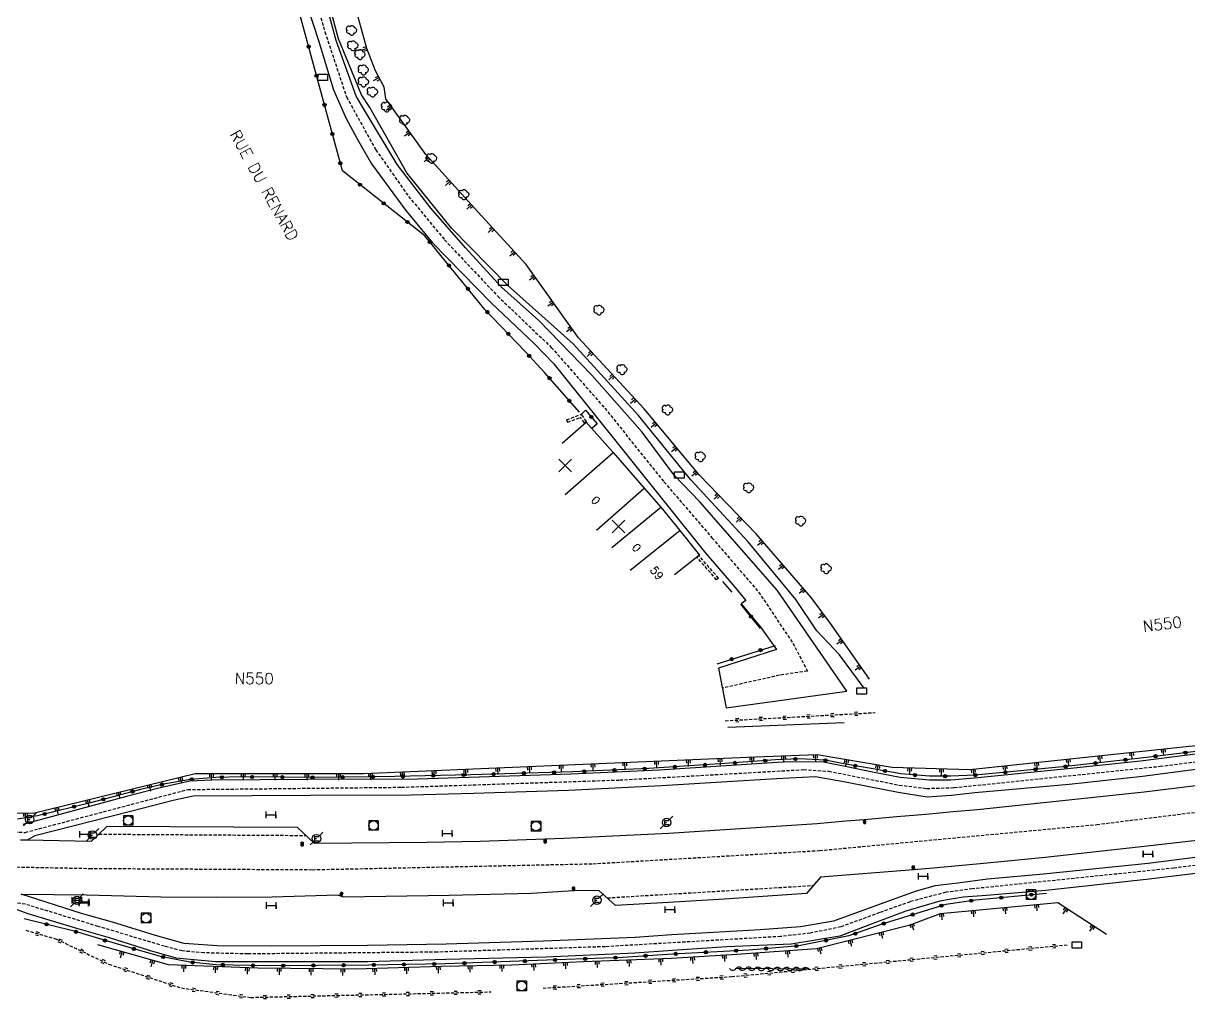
# Model space of a CAD drawing. Header units: millimetres. Extents: x 113000 to 114000, y 124000 to 125000.
# Drawn here: x 113631.8 to 113815, y 124001.9 to 124155.3 of the extents above; entities that cross this region are included whole.
import ezdxf
from ezdxf.enums import TextEntityAlignment as Align

# ---------------------------------------------------------------- set-up
doc = ezdxf.new("R2010")
doc.units = ezdxf.units.MM
doc.linetypes.add('DASHED', pattern=[0.75, 0.5, -0.25])
doc.layers.get('0').update_dxf_attribs({"linetype": 'CONTINUOUS'})
for name, color, linetype in [('W0001', 6, 'DASHED'), ('W0008', 7, 'CONTINUOUS'), ('W0100', 7, 'CONTINUOUS'), ('W0112', 1, 'DASHED'), ('W0211', 2, 'CONTINUOUS'), ('W0220', 5, 'DASHED'), ('W0300', 7, 'CONTINUOUS'), ('W0310', 3, 'CONTINUOUS'), ('W0322', 7, 'CONTINUOUS'), ('W0400', 7, 'CONTINUOUS'), ('W0420', 7, 'CONTINUOUS'), ('W0471', 7, 'CONTINUOUS'), ('W0989', 7, 'CONTINUOUS'), ('W0991', 7, 'CONTINUOUS'), ('W1102', 7, 'CONTINUOUS'), ('W1471', 7, 'CONTINUOUS'), ('W1474', 7, 'CONTINUOUS')]:
    doc.layers.add(name, color=color, linetype=linetype)
doc.styles.get("Standard").update_dxf_attribs({"font": 'romans.shx', "width": 0.85})

# ---------------------------------------------------------------- blocks, each defined once
blk = doc.blocks.new('t322o')
at = {"color": 0, "linetype": 'Continuous'}
for radius in [0.25, 0.15]:
    blk.add_circle((0, 0), radius, dxfattribs=at)
blk = doc.blocks.new('T1474')
at = {"color": 0, "linetype": 'Continuous', "flags": 128}
for points in [[(-0.75, -0.5), (-0.75, 0.5)], [(-0.75, 0), (0.75, 0)], [(0.75, 0), (0.75, -0.5), (0.75, 0.5)]]:
    blk.add_lwpolyline(points, dxfattribs=at)
blk = doc.blocks.new('T471')
for p, q in [((-0.333334, 0.333334), (-0.333334, -0.333334)), ((-0.333334, 0.333334), (0.333334, 0.333334)), ((-0.333334, 0), (0, 0)), ((0.500001, 0.500001), (1.000002, 1.000002)), ((-0.500001, -0.500001), (-1.000002, -1.000002)), ((-0.333334, -0.333334), (0.333334, -0.333334))]:
    blk.add_line(p, q)
blk.add_ellipse((0, 0), major_axis=(0.471405, 0.471405), ratio=1, start_param=5.4977871438, end_param=11.780972451)
blk = doc.blocks.new('T420')
for p, q in [((0.75, 0.75), (-0.75, 0.75)), ((-0.75, 0.75), (-0.75, -0.75)), ((0.75, 0.75), (0.75, -0.75)), ((0.75, -0.75), (-0.75, -0.75))]:
    blk.add_line(p, q)
blk.add_ellipse((0, 0), major_axis=(-0.53, 0.53), ratio=1, start_param=3.926991, end_param=10.210176)
blk = doc.blocks.new('T300')
for p, q in [((-0.8, 0.51), (-0.86, 0.34)), ((-0.86, 0.34), (-0.86, 0.17)), ((-0.86, 0.17), (-0.74, 0.06)), ((-0.69, 0.63), (-0.8, 0.51)), ((-0.8, -0.06), (-0.74, 0.06)), ((-0.74, 0.06), (-0.69, 0.11)), ((-0.57, 0.69), (-0.69, 0.63)), ((-0.46, 0.69), (-0.57, 0.69)), ((-0.29, 0.63), (-0.46, 0.69)), ((-0.29, 0.63), (-0.17, 0.74)), ((-0.23, 0.57), (-0.29, 0.63)), ((-0.17, 0.74), (-0.06, 0.8)), ((-0.06, 0.8), (0.06, 0.8)), ((0.06, 0.8), (0.23, 0.74)), ((0.23, 0.74), (0.34, 0.63)), ((0.34, 0.63), (0.4, 0.51)), ((0.46, 0.46), (0.34, 0.46)), ((0.4, 0.51), (0.4, 0.46)), ((0.57, 0.4), (0.46, 0.46)), ((0.57, 0.4), (0.69, 0.29)), ((0.69, 0.29), (0.74, 0.17)), ((0.74, 0.06), (0.69, -0.17)), ((0.74, 0.17), (0.74, 0.06)), ((-0.8, -0.17), (-0.8, -0.06)), ((-0.8, -0.23), (-0.8, -0.17)), ((-0.74, -0.34), (-0.8, -0.23)), ((-0.69, -0.4), (-0.74, -0.34)), ((-0.51, -0.46), (-0.69, -0.4)), ((-0.4, -0.46), (-0.51, -0.46)), ((-0.4, -0.46), (-0.34, -0.46)), ((-0.34, -0.46), (-0.34, -0.4)), ((-0.34, -0.51), (-0.34, -0.46)), ((-0.29, -0.63), (-0.34, -0.51)), ((-0.17, -0.74), (-0.29, -0.63)), ((-0.06, -0.8), (-0.17, -0.74)), ((0.06, -0.8), (-0.06, -0.8)), ((0.17, -0.74), (0.06, -0.8)), ((0.23, -0.69), (0.17, -0.74)), ((0.29, -0.46), (0.23, -0.46)), ((0.29, -0.63), (0.23, -0.69)), ((0.46, -0.4), (0.29, -0.46)), ((0.34, -0.51), (0.29, -0.63)), ((0.34, -0.51), (0.34, -0.46)), ((0.57, -0.34), (0.46, -0.4)), ((0.63, -0.29), (0.57, -0.34)), ((0.69, -0.17), (0.63, -0.29))]:
    blk.add_line(p, q)
blk = doc.blocks.new('t991o')
at = {"color": 0, "linetype": 'Continuous'}
for p, q in [((-1, 1), (1, -1)), ((-1, -1), (1, 1))]:
    blk.add_line(p, q, dxfattribs=at)
blk = doc.blocks.new('t220o')
at = {"color": 0, "linetype": 'Continuous'}
for p, q in [((-0.25, 0.25), (0.25, 0.25)), ((-0.25, -0.25), (0.25, -0.25))]:
    blk.add_line(p, q, dxfattribs=at)
blk = doc.blocks.new('T400')
for p, q in [((-0.15, 0.3), (0.15, 0.3)), ((-0.15, -0.25), (-0.15, 0.3)), ((-0.15, 0.15), (0.15, 0.15)), ((-0.15, 0), (0.15, 0)), ((0.15, 0.3), (0.15, -0.25)), ((-0.15, -0.15), (0.15, -0.15)), ((-0.15, -0.25), (-0.15, -0.3)), ((-0.15, -0.3), (0.15, -0.3)), ((0.15, -0.3), (0.15, -0.25))]:
    blk.add_line(p, q)
blk = doc.blocks.new('t211o')
at = {"color": 0, "linetype": 'Continuous'}
for p, q in [((-0.29, 0.5), (-0.29, 0)), ((0, 1), (0, 0)), ((0.29, 0.5), (0.29, 0))]:
    blk.add_line(p, q, dxfattribs=at)
blk = doc.blocks.new('t310o')
at = {"color": 0, "linetype": 'Continuous'}
for centre, start, end in [((-0.5, 0.38), 216.8699, 323.1304), ((0.5, -0.37), 36.8699, 143.1303)]:
    blk.add_arc(centre, 0.625, start, end, dxfattribs=at)
blk = doc.blocks.new('T1471')
at = {"color": 0, "linetype": 'Continuous', "flags": 128}
blk.add_lwpolyline([(-0.75, -0.5), (-0.75, 0.5), (0.75, 0.5), (0.75, -0.5), (-0.75, -0.5)], dxfattribs=at)

msp = doc.modelspace()

# ---------------------------------------------------------------- linework, layer by layer
at = {"layer": 'W0001'}
for p, q in [((113643.71, 124027.82), (113676.24, 124027.61)), ((113723.61, 124017.8), (113756.05, 124019.75))]:
    msp.add_line(p, q, dxfattribs=at)
for points in [[(113667.13, 124208.43), (113668.35, 124204.33), (113668.78, 124198.83), (113670.44, 124193.23), (113671.46, 124183.43), (113674.13, 124172.05), (113679.21, 124153.94), (113682.62, 124143.71), (113687.22, 124135.4), (113692.38, 124128.07), (113698.05, 124121.22), (113706.39, 124112.39), (113714.82, 124104.34), (113723.22, 124094.78), (113732.53, 124083.2), (113740.08, 124074.4), (113747.41, 124065.87), (113752.81, 124057.83), (113755.08, 124053.46), (113750.68, 124052.79), (113741.73, 124050.78)], [(113628.13, 124028.27), (113632.09, 124028.09), (113657.65, 124034.83), (113691.26, 124035.19), (113725.57, 124036.33), (113754.48, 124037.96), (113758.44, 124037.71), (113769.53, 124035.53), (113773.85, 124035), (113778.16, 124035.13), (113810.54, 124038.48), (113839.09, 124042.11), (113878.76, 124047.34), (113917.15, 124052.42), (113964.19, 124058.64), (114000, 124063.4)], [(113628.53, 124022.7), (113642.22, 124022.43), (113677.22, 124022.23), (113721.35, 124023.16), (113756.99, 124025.24), (113800.58, 124029.33), (113855.03, 124036.1), (113911.65, 124043.56), (113969.79, 124051.27), (114000, 124055.24)], [(114000, 124047.12), (113967.35, 124042.8), (113921.3, 124036.7), (113881.34, 124031.42), (113840.67, 124026.06), (113812.72, 124022.47), (113781.01, 124019.21), (113776.84, 124018.67), (113771.22, 124017.19), (113766.43, 124015.48), (113760.35, 124013.23), (113755.54, 124012.26), (113750.87, 124011.72), (113723.3, 124010.12), (113696.88, 124009.27), (113667.1, 124008.98), (113660.22, 124009.16), (113656.79, 124009.45), (113653.99, 124010.19), (113643.58, 124013.31), (113632.14, 124016.79), (113629.76, 124017.17)]]:
    msp.add_lwpolyline(points, dxfattribs=at)
at = {"layer": 'W0008'}
for points in [[(113675.75, 124160.19), (113678.19, 124152.6), (113680.55, 124144.83), (113682.49, 124140.42), (113684.28, 124137.1), (113686.55, 124133.17), (113691.95, 124125.86), (113696.16, 124120.76), (113705.35, 124111.35), (113712.19, 124104.89), (113715.19, 124101.75), (113738.88, 124072.22), (113743.72, 124066.61), (113745.4, 124064.52), (113744.66, 124064.04), (113747.75, 124060.31), (113750.2, 124056.85), (113741.13, 124053.9), (113742.32, 124047.66), (113761.29, 124050.27), (113750.35, 124066.15), (113738.14, 124080.1), (113734.13, 124084.25), (113729.1, 124090.99), (113721.17, 124099.99), (113712.84, 124108.57), (113706.97, 124113.81), (113701.35, 124119.99), (113695.88, 124126.23), (113690.59, 124133.1), (113685.44, 124141.64), (113684.15, 124143.83), (113680.99, 124152.56), (113678.97, 124160.2)], [(113821.43, 124041.06), (113807.44, 124039.31), (113795.98, 124038.09), (113781.37, 124036.61), (113777.62, 124036.28), (113774.27, 124036.3), (113769.69, 124036.71), (113765.31, 124037.55), (113761.27, 124038.38), (113757.62, 124039.13), (113751.93, 124039.2), (113731.82, 124037.85), (113717.9, 124037.22), (113701.84, 124036.71), (113693.76, 124036.46), (113676.5, 124036.4), (113661.43, 124036.29), (113658.01, 124036.15), (113653.1, 124035.04), (113648.02, 124033.72), (113631.73, 124029.32)], [(113821.76, 124038.72), (113807.76, 124036.9), (113796.26, 124035.63), (113781.43, 124034.3), (113777.72, 124033.88), (113773.92, 124033.65), (113769.35, 124034.35), (113764.8, 124035.23), (113761.08, 124035.99), (113756.34, 124036.83), (113750.21, 124036.51), (113732.14, 124035.43), (113717.52, 124034.7), (113702.57, 124034.2), (113692.76, 124033.93), (113676.97, 124033.89), (113658.51, 124033.78), (113655.39, 124033.08), (113648.86, 124031.43), (113633.6, 124027.56), (113632.42, 124026.89)], [(113822.14, 124036.17), (113808.05, 124034.39), (113796.65, 124033.19), (113781.85, 124031.66), (113777.99, 124031.31), (113773.7, 124030.93), (113769.15, 124030.56), (113764.03, 124030.08), (113761.14, 124029.88), (113756.61, 124029.42), (113733.27, 124027.92), (113716.79, 124027.15), (113713.84, 124027.05), (113703.62, 124026.68), (113695.21, 124026.49), (113677.57, 124026.36), (113674.91, 124028.87), (113644.92, 124029), (113642.49, 124026.65), (113632.39, 124026.87), (113631.35, 124026.88)], [(113845.99, 124027.96), (113808.66, 124023.21), (113792.22, 124021.5), (113783.42, 124020.75), (113778.75, 124020.13), (113775.16, 124019.67), (113772.17, 124018.85), (113765.95, 124016.61), (113759.21, 124014.16), (113753.99, 124013.23), (113747.65, 124012.77), (113747.66, 124012.77), (113740.34, 124012.36), (113733.79, 124012), (113728.01, 124011.55), (113713.57, 124010.98), (113698.29, 124010.51), (113685.91, 124010.29), (113670.9, 124010.2), (113662.28, 124010.25), (113657.11, 124010.61), (113652.59, 124011.9), (113645.82, 124013.96), (113640.97, 124015.35), (113631.46, 124018.36)], [(113823.22, 124027.62), (113808.51, 124025.93), (113792.44, 124024.16), (113783.33, 124023.27), (113774.93, 124022.49), (113771.78, 124022.21), (113757.13, 124021.04), (113754.96, 124018.47), (113742.02, 124017.59), (113733.24, 124017.09), (113724.93, 124016.62), (113722.29, 124018.98), (113718.33, 124018.9), (113711.7, 124018.49), (113698.78, 124018.16), (113682.15, 124017.9), (113681.24, 124018.24), (113670.95, 124017.92), (113662.25, 124017.85), (113653.49, 124017.9), (113641.73, 124018.22), (113631.46, 124018.35)], [(113823.88, 124022.59), (113808.83, 124020.74), (113792.59, 124018.95), (113783.26, 124018.17), (113779.57, 124017.9), (113775.91, 124017.28), (113770.56, 124015.7), (113765.93, 124013.98), (113760.16, 124011.8), (113752.55, 124010.51), (113742.4, 124010.12), (113733.85, 124009.52), (113727.94, 124009.08), (113713.95, 124008.47), (113698.25, 124008.09), (113685.99, 124007.74), (113670.68, 124007.73), (113662.03, 124007.74), (113655.85, 124008.34), (113651.65, 124009.55), (113645.34, 124011.53), (113640.21, 124012.97), (113632.59, 124015.27), (113630.82, 124015.91)]]:
    msp.add_lwpolyline(points, dxfattribs=at)
at = {"layer": 'W0100'}
msp.add_lwpolyline([(113716.55, 124089.29), (113720.3, 124092.6), (113724.53, 124087.8), (113729.42, 124082.21), (113732.06, 124079.21), (113735.05, 124075.54), (113738.11, 124071.69), (113734.2, 124068.58)], dxfattribs=at)
at = {"layer": 'W0112'}
for p, q in [((113717.23, 124092.95), (113719.53, 124093.82)), ((113717.23, 124092.95), (113717.37, 124092.58)), ((113717.37, 124092.58), (113719.39, 124093.34)), ((113720.04, 124092.47), (113719.39, 124093.34)), ((113720.36, 124092.71), (113719.53, 124093.82)), ((113720.36, 124092.71), (113720.04, 124092.47)), ((113740.81, 124067.8), (113737.75, 124071.3)), ((113741.11, 124068.06), (113738.05, 124071.56)), ((113741.11, 124068.06), (113740.81, 124067.8))]:
    msp.add_line(p, q, dxfattribs=at)
at = {"layer": 'W0211'}
msp.add_line((113760.88, 124045.34), (113742.55, 124044.6), dxfattribs=at)
for points in [[(113764.01, 124050.78), (113760.14, 124055.99), (113756.56, 124059.76), (113753.26, 124064.68), (113745.76, 124073.79), (113736.73, 124083.51), (113728.54, 124093.62), (113718.26, 124104.89), (113707.91, 124114.09), (113699.12, 124123.1), (113692.09, 124131.78), (113686.3, 124142.04), (113684.96, 124144.06), (113681.38, 124152.83), (113679.36, 124160.28), (113676.8, 124170.3), (113673.29, 124183.35), (113673.54, 124183.78)], [(113764.84, 124052.19), (113758.86, 124060.74), (113755.69, 124065.01), (113747.01, 124075.03), (113738.14, 124084.25), (113729.43, 124094.67), (113719.11, 124105.83), (113710.84, 124117.38), (113703.27, 124125.66), (113695.11, 124134.65), (113688.78, 124143.43), (113688.56, 124145.22), (113687.17, 124147.83), (113685.83, 124151.31), (113683.62, 124159.33), (113681.52, 124165.12), (113679.38, 124170.11), (113676.96, 124176.34), (113675.32, 124181.04), (113674.15, 124183.54), (113673.54, 124183.77)], [(113828.42, 124043), (113780.64, 124037.95), (113768.42, 124038.3), (113756.64, 124040.26), (113746.92, 124039.92), (113685.29, 124037.3), (113658.85, 124037.31), (113633.37, 124031.08), (113621.68, 124031.2), (113616.66, 124034.42), (113609.47, 124042.65), (113600.89, 124048.16), (113596.83, 124055.84)], [(113802.13, 124012.02), (113794.44, 124017.04), (113775.97, 124015.3), (113771.02, 124013.48), (113756.52, 124009.78), (113743.98, 124008.88), (113733.74, 124008.27), (113719.89, 124007.76), (113708.59, 124007.24), (113697.56, 124006.99), (113684.02, 124006.6), (113668.68, 124006.74), (113654.62, 124007.28), (113643.53, 124010.42)]]:
    msp.add_lwpolyline(points, dxfattribs=at)
at = {"layer": 'W0220'}
msp.add_line((113742.17, 124045.65), (113765.75, 124046.92), dxfattribs=at)
for points in [[(113632.21, 124012.7), (113637.05, 124011.3), (113645.25, 124007.37), (113656.65, 124003.63), (113667.56, 124002.15), (113705.37, 124003.02)], [(113713.53, 124003.61), (113743.18, 124005.42), (113796.12, 124010.43)]]:
    msp.add_lwpolyline(points, dxfattribs=at)
at = {"layer": 'W0310'}
msp.add_line((113755.34, 124006.59), (113743.74, 124006.67), dxfattribs=at)
at = {"layer": 'W0322'}
for p, q in [((113741.74, 124067.51), (113743.19, 124065.86)), ((113747.72, 124060.16), (113744.63, 124063.95)), ((113740.92, 124054.6), (113750.05, 124057.49))]:
    msp.add_line(p, q, dxfattribs=at)
for points in [[(113719.23, 124094.14), (113713.81, 124100.33), (113710.73, 124103.68), (113704.39, 124110.27), (113694.92, 124121.89), (113681.97, 124132.11), (113672.35, 124167.51), (113666.57, 124189.32)], [(113719.51, 124093.81), (113720.19, 124094.47), (113722.04, 124092.3), (113721.21, 124091.56)], [(113821.39, 124041.45), (113807.52, 124039.78), (113795.73, 124038.46), (113781.48, 124037.1), (113777.62, 124036.92), (113774.26, 124036.93), (113769.75, 124037.28), (113765.44, 124038.09), (113761.08, 124038.8), (113757.92, 124039.43), (113753.8, 124039.65), (113750.09, 124039.49), (113742.1, 124038.91), (113730.16, 124038.12), (113718.17, 124037.61), (113702.17, 124037.15), (113690.21, 124036.86), (113678.2, 124036.74), (113666.22, 124036.81), (113662.08, 124036.73), (113658.08, 124036.41), (113654.18, 124035.74), (113650.25, 124034.84), (113642.56, 124032.81), (113634.03, 124030.71), (113630.88, 124030.15)], [(113792.67, 124018.51), (113781.53, 124017.46), (113776.83, 124016.78), (113766.81, 124013.68), (113761.58, 124011.81), (113753.76, 124010.26), (113745.89, 124009.6), (113733.87, 124008.97), (113726.06, 124008.44), (113714.1, 124007.98), (113698.11, 124007.43), (113686.12, 124007.24), (113670.11, 124007.12), (113662.11, 124007.29), (113657.98, 124007.69), (113653.38, 124008.59), (113646.32, 124010.6), (113639.99, 124012.49), (113631.95, 124014.52)]]:
    msp.add_lwpolyline(points, dxfattribs=at)
at = {"layer": 'W1102'}
for p, q in [((113717, 124081.22), (113724.53, 124087.8)), ((113721.91, 124075.61), (113729.42, 124082.21)), ((113724.31, 124072.88), (113732.06, 124079.21)), ((113727.22, 124069.32), (113735.05, 124075.54))]:
    msp.add_line(p, q, dxfattribs=at)

# ---------------------------------------------------------------- block references
at = {"layer": 'W0211'}
for p, rotation in [((113685.82, 124151.34), 105.4255669735939), ((113687.75, 124146.74), 118.1215162277887), ((113689.65, 124142.23), 125.7586940207223), ((113692.57, 124138.18), 125.7586940207223), ((113695.55, 124134.17), 132.2505550345129), ((113698.91, 124130.46), 132.2505550345129), ((113702.27, 124126.76), 132.2505550345129), ((113705.64, 124123.07), 132.4375293910702), ((113709.01, 124119.38), 132.4375293910702), ((113712.18, 124115.52), 125.6036475273556), ((113715.09, 124111.45), 125.6036475273556), ((113718, 124107.39), 125.6036475273556), ((113721.21, 124103.57), 132.7630621743756), ((113724.6, 124099.9), 132.7630621743756), ((113728, 124096.22), 132.7630621743756), ((113731.28, 124092.46), 129.8769329511736), ((113734.49, 124088.62), 129.8769329511736), ((113737.69, 124084.78), 129.8769329511736), ((113741.12, 124081.15), 133.8909882953508), ((113744.59, 124077.54), 133.8909882953508), ((113748, 124073.89), 130.9241685609857), ((113751.27, 124070.11), 130.9241685609857), ((113754.55, 124066.33), 130.9241685609857), ((113757.63, 124062.4), 126.514618088756), ((113760.54, 124058.33), 124.9712337114115), ((113763.41, 124054.24), 124.9712337114115), ((113741.36, 124039.68), 182.4294510334434), ((113746.36, 124039.9), 182.4294510334434), ((113751.36, 124040.08), 182.0329433249176), ((113756.35, 124040.26), 182.0329433249176), ((113761.29, 124039.49), 170.5304843647773), ((113796.1, 124039.58), 186.0361543502757), ((113801.07, 124040.1), 186.0361543502757), ((113806.04, 124040.63), 186.0361543502757), ((113811.02, 124041.16), 186.0361543502757), ((113696.4, 124037.78), 182.4294510334434), ((113701.4, 124037.99), 182.4294510334434), ((113706.4, 124038.2), 182.4294510334434), ((113711.39, 124038.41), 182.4294510334434), ((113716.39, 124038.62), 182.4294510334434), ((113721.38, 124038.84), 182.4294510334434), ((113726.38, 124039.05), 182.4294510334434), ((113731.37, 124039.26), 182.4294510334434), ((113736.37, 124039.47), 182.4294510334434), ((113766.22, 124038.67), 170.5304843647773), ((113771.19, 124038.22), 178.3357017722829), ((113776.19, 124038.07), 178.3357017722829), ((113781.18, 124038), 186.0361543502757), ((113786.15, 124038.53), 186.0361543502757), ((113791.13, 124039.05), 186.0361543502757), ((113656.49, 124036.73), 193.7423963134922), ((113661.41, 124037.31), 179.9869265690604), ((113666.41, 124037.31), 179.9869265690604), ((113671.41, 124037.31), 179.9869265690604), ((113676.41, 124037.31), 179.9869265690604), ((113681.41, 124037.31), 179.9869265690604), ((113686.41, 124037.35), 182.4294510334434), ((113691.41, 124037.57), 182.4294510334434), ((113646.77, 124034.36), 193.7423963134922), ((113651.63, 124035.54), 193.7423963134922), ((113641.91, 124033.17), 193.7423963134922), ((113632.17, 124031.09), 179.391940898302), ((113637.06, 124031.98), 193.7423963134922), ((113781.18, 124015.79), 185.3714396880574), ((113786.16, 124016.26), 185.3714396880574), ((113791.13, 124016.73), 185.3714396880574), ((113795.85, 124016.12), 146.8778047610922), ((113776.2, 124015.32), 185.3714396880574), ((113766.67, 124012.37), 194.322972989654), ((113771.49, 124013.66), 200.1931829630071), ((113800.04, 124013.39), 146.8778047610922), ((113761.82, 124011.13), 194.322972989654), ((113647.37, 124009.33), 164.1940517904197), ((113737.04, 124008.47), 183.4064279018525), ((113742.03, 124008.77), 183.4064279018525), ((113747.01, 124009.1), 184.0986759826462), ((113752, 124009.46), 184.0986759826462), ((113756.98, 124009.9), 194.322972989654), ((113652.18, 124007.97), 164.1940517904197), ((113657.08, 124007.19), 177.7814976666137), ((113662.08, 124006.99), 177.7814976666137), ((113667.07, 124006.8), 177.7814976666137), ((113672.07, 124006.71), 179.5032035584303), ((113677.07, 124006.66), 179.5032035584303), ((113682.07, 124006.62), 179.5032035584303), ((113687.07, 124006.69), 181.6546895405366), ((113692.07, 124006.84), 181.6546895405366), ((113697.07, 124006.98), 181.6546895405366), ((113702.06, 124007.1), 181.3029226232367), ((113707.06, 124007.21), 181.3029226232367), ((113712.06, 124007.4), 182.596092816344), ((113717.05, 124007.63), 182.596092816344), ((113722.05, 124007.84), 182.1325315287596), ((113727.05, 124008.02), 182.1325315287596), ((113732.04, 124008.21), 182.1325315287596)]:
    msp.add_blockref('t211o', p, dxfattribs=dict(at, rotation=rotation))
at = {"layer": 'W0220'}
for p, rotation in [((113762.76, 124046.76), 3.079606810872013), ((113762.76, 124046.76), 3.079606810872013), ((113744.04, 124045.75), 3.079606810872013), ((113747.78, 124045.95), 3.079606810872013), ((113747.78, 124045.95), 3.079606810872013), ((113747.78, 124045.95), 3.079606810872013), ((113747.78, 124045.95), 3.079606810872013), ((113747.78, 124045.95), 3.079606810872013), ((113747.78, 124045.95), 3.079606810872013), ((113751.53, 124046.15), 3.079606810872013), ((113751.53, 124046.15), 3.079606810872013), ((113751.53, 124046.15), 3.079606810872013), ((113751.53, 124046.15), 3.079606810872013), ((113751.53, 124046.15), 3.079606810872013), ((113755.27, 124046.36), 3.079606810872013), ((113755.27, 124046.36), 3.079606810872013), ((113755.27, 124046.36), 3.079606810872013), ((113755.27, 124046.36), 3.079606810872013), ((113759.02, 124046.56), 3.079606810872013), ((113759.02, 124046.56), 3.079606810872013), ((113759.02, 124046.56), 3.079606810872013), ((113634.01, 124012.18), 343.9173918722378), ((113637.58, 124011.05), 334.3599466759964), ((113637.58, 124011.05), 334.3599466759964), ((113637.58, 124011.05), 334.3599466759964), ((113637.58, 124011.05), 334.3599466759964), ((113637.58, 124011.05), 334.3599466759964), ((113637.58, 124011.05), 334.3599466759964), ((113793.87, 124010.22), 5.40895297757694), ((113640.96, 124009.43), 334.3599466759964), ((113640.96, 124009.43), 334.3599466759964), ((113640.96, 124009.43), 334.3599466759964), ((113640.96, 124009.43), 334.3599466759964), ((113640.96, 124009.43), 334.3599466759964), ((113775.21, 124008.45), 5.40895297757694), ((113775.21, 124008.45), 5.40895297757694), ((113775.21, 124008.45), 5.40895297757694), ((113775.21, 124008.45), 5.40895297757694), ((113778.94, 124008.8), 5.40895297757694), ((113778.94, 124008.8), 5.40895297757694), ((113778.94, 124008.8), 5.40895297757694), ((113782.67, 124009.16), 5.40895297757694), ((113782.67, 124009.16), 5.40895297757694), ((113786.4, 124009.51), 5.40895297757694), ((113790.14, 124009.86), 5.40895297757694), ((113644.34, 124007.81), 334.3599466759964), ((113644.34, 124007.81), 334.3599466759964), ((113644.34, 124007.81), 334.3599466759964), ((113644.34, 124007.81), 334.3599466759964), ((113647.85, 124006.52), 341.8217087955215), ((113647.85, 124006.52), 341.8217087955215), ((113647.85, 124006.52), 341.8217087955215), ((113752.8, 124006.33), 5.40895297757694), ((113756.54, 124006.68), 5.40895297757694), ((113760.27, 124007.04), 5.40895297757694), ((113764.01, 124007.39), 5.40895297757694), ((113767.74, 124007.74), 5.40895297757694), ((113767.74, 124007.74), 5.40895297757694), ((113767.74, 124007.74), 5.40895297757694), ((113767.74, 124007.74), 5.40895297757694), ((113767.74, 124007.74), 5.40895297757694), ((113767.74, 124007.74), 5.40895297757694), ((113771.47, 124008.1), 5.40895297757694), ((113771.47, 124008.1), 5.40895297757694), ((113771.47, 124008.1), 5.40895297757694), ((113771.47, 124008.1), 5.40895297757694), ((113771.47, 124008.1), 5.40895297757694), ((113651.41, 124005.35), 341.8217087955215), ((113651.41, 124005.35), 341.8217087955215), ((113730.37, 124004.63), 3.49277070039331), ((113730.37, 124004.63), 3.49277070039331), ((113730.37, 124004.63), 3.49277070039331), ((113734.12, 124004.86), 3.49277070039331), ((113734.12, 124004.86), 3.49277070039331), ((113737.86, 124005.09), 3.49277070039331), ((113741.6, 124005.32), 3.49277070039331), ((113745.34, 124005.62), 5.40895297757694), ((113749.07, 124005.98), 5.40895297757694), ((113654.98, 124004.18), 341.8217087955215), ((113658.62, 124003.36), 352.297366815079), ((113662.34, 124002.86), 352.297366815079), ((113688.53, 124002.64), 1.315198558212759), ((113688.53, 124002.64), 1.315198558212759), ((113688.53, 124002.64), 1.315198558212759), ((113688.53, 124002.64), 1.315198558212759), ((113688.53, 124002.64), 1.315198558212759), ((113692.28, 124002.72), 1.315198558212759), ((113692.28, 124002.72), 1.315198558212759), ((113692.28, 124002.72), 1.315198558212759), ((113692.28, 124002.72), 1.315198558212759), ((113696.03, 124002.81), 1.315198558212759), ((113696.03, 124002.81), 1.315198558212759), ((113696.03, 124002.81), 1.315198558212759), ((113699.78, 124002.89), 1.315198558212759), ((113699.78, 124002.89), 1.315198558212759), ((113703.53, 124002.98), 1.315198558212759), ((113715.4, 124003.72), 3.49277070039331), ((113719.14, 124003.95), 3.49277070039331), ((113719.14, 124003.95), 3.49277070039331), ((113719.14, 124003.95), 3.49277070039331), ((113719.14, 124003.95), 3.49277070039331), ((113719.14, 124003.95), 3.49277070039331), ((113719.14, 124003.95), 3.49277070039331), ((113722.89, 124004.18), 3.49277070039331), ((113722.89, 124004.18), 3.49277070039331), ((113722.89, 124004.18), 3.49277070039331), ((113722.89, 124004.18), 3.49277070039331), ((113722.89, 124004.18), 3.49277070039331), ((113726.63, 124004.41), 3.49277070039331), ((113726.63, 124004.41), 3.49277070039331), ((113726.63, 124004.41), 3.49277070039331), ((113726.63, 124004.41), 3.49277070039331), ((113666.05, 124002.36), 352.297366815079), ((113669.79, 124002.21), 1.315198558212759), ((113673.54, 124002.29), 1.315198558212759), ((113677.29, 124002.38), 1.315198558212759), ((113681.04, 124002.46), 1.315198558212759), ((113684.79, 124002.55), 1.315198558212759), ((113684.79, 124002.55), 1.315198558212759), ((113684.79, 124002.55), 1.315198558212759), ((113684.79, 124002.55), 1.315198558212759), ((113684.79, 124002.55), 1.315198558212759), ((113684.79, 124002.55), 1.315198558212759)]:
    msp.add_blockref('t220o', p, dxfattribs=dict(at, rotation=rotation))
at = {"layer": 'W0300'}
for p in [(113683.45, 124154.14), (113683.65, 124151.74), (113684.76, 124150.35), (113685.3, 124147.94), (113685.32, 124146.06), (113686.74, 124144.46), (113688.95, 124142.12), (113691.79, 124140.04), (113696.03, 124134.02), (113701.09, 124128.33), (113722.34, 124110.18), (113725.97, 124100.83), (113733.12, 124094.49), (113738.29, 124087.14), (113745.88, 124082.25), (113754.06, 124077.02), (113758.06, 124069.54)]:
    msp.add_blockref('T300', p, dxfattribs=at)
at = {"layer": 'W0310', "rotation": 179.5896498952038}
for p in [(113743.84, 124006.67), (113745.34, 124006.66), (113746.84, 124006.65), (113748.34, 124006.64), (113749.84, 124006.63), (113751.34, 124006.62), (113752.84, 124006.61), (113754.34, 124006.6)]:
    msp.add_blockref('t310o', p, dxfattribs=at)
at = {"layer": 'W0322'}
for p, rotation in [((113676.66, 124151.62), 105.2051121277111), ((113677.91, 124147.04), 105.2051121277111), ((113679.16, 124142.45), 105.2051121277111), ((113680.4, 124137.87), 105.2051121277111), ((113681.65, 124133.28), 105.2051121277111), ((113684.74, 124129.92), 141.7093298146186), ((113688.47, 124126.98), 141.7093298146186), ((113692.2, 124124.04), 141.7093298146186), ((113695.73, 124120.89), 129.1919974313407), ((113698.73, 124117.21), 129.1919974313407), ((113701.73, 124113.53), 129.1919974313407), ((113704.77, 124109.88), 133.906462784738), ((113708.06, 124106.46), 133.906462784738), ((113711.34, 124103.02), 132.5142003124787), ((113714.53, 124099.5), 131.2435522060882), ((113717.66, 124095.93), 131.2435522060882), ((113721.12, 124093.39), 310.4243034693722), ((113746.22, 124062), 129.1779555698705), ((113747.71, 124056.75), 17.59070010216658), ((113743.18, 124055.32), 17.59070010216658), ((113748.45, 124039.37), 184.1141873291803), ((113753.19, 124039.62), 182.4801888100832), ((113757.94, 124039.42), 168.7563107150731), ((113805.1, 124039.51), 186.4105510510611), ((113809.82, 124040.06), 186.8574914732682), ((113814.54, 124040.63), 186.8574914732682), ((113715.26, 124037.52), 181.6327975833623), ((113720, 124037.69), 182.4361264631722), ((113724.75, 124037.89), 182.4361264631722), ((113729.49, 124038.09), 182.4361264631722), ((113734.24, 124038.39), 183.7970016872158), ((113738.98, 124038.7), 183.7970016872158), ((113743.71, 124039.03), 184.1141873291803), ((113762.61, 124038.55), 170.7868167220329), ((113767.29, 124037.74), 169.3378625727133), ((113786.2, 124037.55), 185.4647042566189), ((113790.93, 124038), 185.4647042566189), ((113795.66, 124038.45), 185.4647042566189), ((113800.38, 124038.98), 186.4105510510611), ((113653.6, 124035.61), 192.9403825447679), ((113658.28, 124036.43), 184.5894211509511), ((113663.02, 124036.75), 181.1073079758467), ((113667.77, 124036.8), 179.6414124620617), ((113672.52, 124036.77), 179.6414124620617), ((113677.27, 124036.74), 179.6414124620617), ((113682.02, 124036.77), 180.5915153432707), ((113686.76, 124036.82), 180.5915153432707), ((113691.51, 124036.89), 181.4037971042355), ((113696.26, 124037.01), 181.4037971042355), ((113701.01, 124037.12), 181.4037971042355), ((113705.76, 124037.25), 181.6327975833623), ((113710.51, 124037.39), 181.6327975833623), ((113771.99, 124037.1), 175.5575243484561), ((113776.73, 124036.92), 179.8297782982756), ((113781.48, 124037.1), 182.6430988365023), ((113648.98, 124034.51), 194.7634711513727), ((113639.78, 124032.13), 193.8448967344386), ((113644.39, 124033.29), 194.7634711513727), ((113635.17, 124030.99), 193.8448967344386), ((113780.85, 124017.37), 188.2940098276531), ((113785.57, 124017.84), 185.3451828350847), ((113790.3, 124018.29), 185.3451828350847), ((113776.17, 124016.58), 197.2073404676968), ((113635.47, 124013.63), 165.8295488614553), ((113767.1, 124013.76), 197.2073404676968), ((113771.64, 124015.17), 197.2073404676968), ((113640.08, 124012.46), 163.3888702995634), ((113762.62, 124012.18), 199.5933597473845), ((113644.63, 124011.1), 163.3888702995634), ((113753.34, 124010.23), 184.7733242760208), ((113758, 124011.1), 191.2240677484768), ((113649.19, 124009.78), 164.1125452746459), ((113653.77, 124008.51), 168.9252152228255), ((113720.15, 124008.21), 182.2056846558658), ((113724.9, 124008.39), 182.2056846558658), ((113729.64, 124008.68), 183.8865915285204), ((113734.38, 124008.99), 183.0331207897436), ((113739.12, 124009.25), 183.0331207897436), ((113743.87, 124009.5), 183.0331207897436), ((113748.6, 124009.83), 184.7733242760208), ((113658.44, 124007.65), 174.5355613355806), ((113663.17, 124007.27), 178.7475206986026), ((113667.92, 124007.17), 178.7475206986026), ((113672.67, 124007.14), 180.4439665690144), ((113677.42, 124007.18), 180.4439665690144), ((113682.17, 124007.21), 180.4439665690144), ((113686.92, 124007.26), 180.8884960641004), ((113691.67, 124007.33), 180.8884960641004), ((113696.42, 124007.4), 180.8884960641004), ((113701.16, 124007.53), 181.9595328617029), ((113705.91, 124007.7), 181.9595328617029), ((113710.66, 124007.86), 181.9595328617029), ((113715.41, 124008.03), 182.2056846558658)]:
    msp.add_blockref('t322o', p, dxfattribs=dict(at, rotation=rotation))
at = {"layer": 'W0400'}
for p, rotation in [((113764.06, 124029.78), 5.404677954490458), ((113713.85, 124026.75), 1.984091940740429), ((113675.65, 124026.27), 2.132264908440357), ((113771.75, 124022.51), 185.0443271102414), ((113718.32, 124019.2), 181.1828306529969), ((113681.8, 124018.35), 159.5356690193318)]:
    msp.add_blockref('T400', p, dxfattribs=dict(at, rotation=rotation))
at = {"layer": 'W0420'}
for p in [(113648.3, 124029.96), (113686.86, 124029.17), (113712.41, 124029.06), (113790.24, 124018.29), (113651.1, 124014.62), (113710.16, 124003.95)]:
    msp.add_blockref('T420', p, dxfattribs=at)
at = {"layer": 'W0471'}
for p in [(113632.81, 124030.11), (113732.95, 124029.65), (113642.68, 124027.68), (113677.91, 124027.11), (113640.24, 124017.41), (113722, 124017.44)]:
    msp.add_blockref('T471', p, dxfattribs=at)
at = {"layer": 'W0991'}
for p in [(113717, 124085.76), (113725.39, 124076.19)]:
    msp.add_blockref('t991o', p, dxfattribs=at)
at = {"layer": 'W1471'}
for p in [(113678.88, 124146.78), (113707.26, 124114.55), (113734.95, 124084.26), (113763.61, 124050.3), (113797.44, 124010.4)]:
    msp.add_blockref('T1471', p, dxfattribs=at)
at = {"layer": 'W1474'}
for p in [(113670.76, 124030.85), (113641.43, 124027.8), (113698.47, 124027.93), (113808.64, 124024.69), (113808.66, 124024.69), (113773.28, 124021.19), (113640.24, 124017.43), (113641.39, 124017.15), (113641.33, 124017), (113670.81, 124016.6), (113698.63, 124017.02), (113733.48, 124015.96)]:
    msp.add_blockref('T1474', p, dxfattribs=at)

# ---------------------------------------------------------------- texts
at = {"layer": 'W0989'}
for s, rotation, p in [('RUE DU RENARD', 298.9601, (113669.68, 124129.8)), ('N550', 7.0842, (113810.89, 124060.84)), ('N550', 359.6718, (113668.12, 124052.28))]:
    msp.add_text(s, height=1.75, rotation=rotation, dxfattribs=at).set_placement(p, align=Align.MIDDLE)
at = {"layer": 'W0991'}
for s, rotation, p in [('0', 311.1612, (113721.81, 124080.27)), ('0', 309.2293, (113728.22, 124072.83)), ('59', 308.4708, (113731.42, 124068.85))]:
    msp.add_text(s, height=1.25, rotation=rotation, dxfattribs=at).set_placement(p, align=Align.MIDDLE)

doc.saveas('drawing.dxf')
